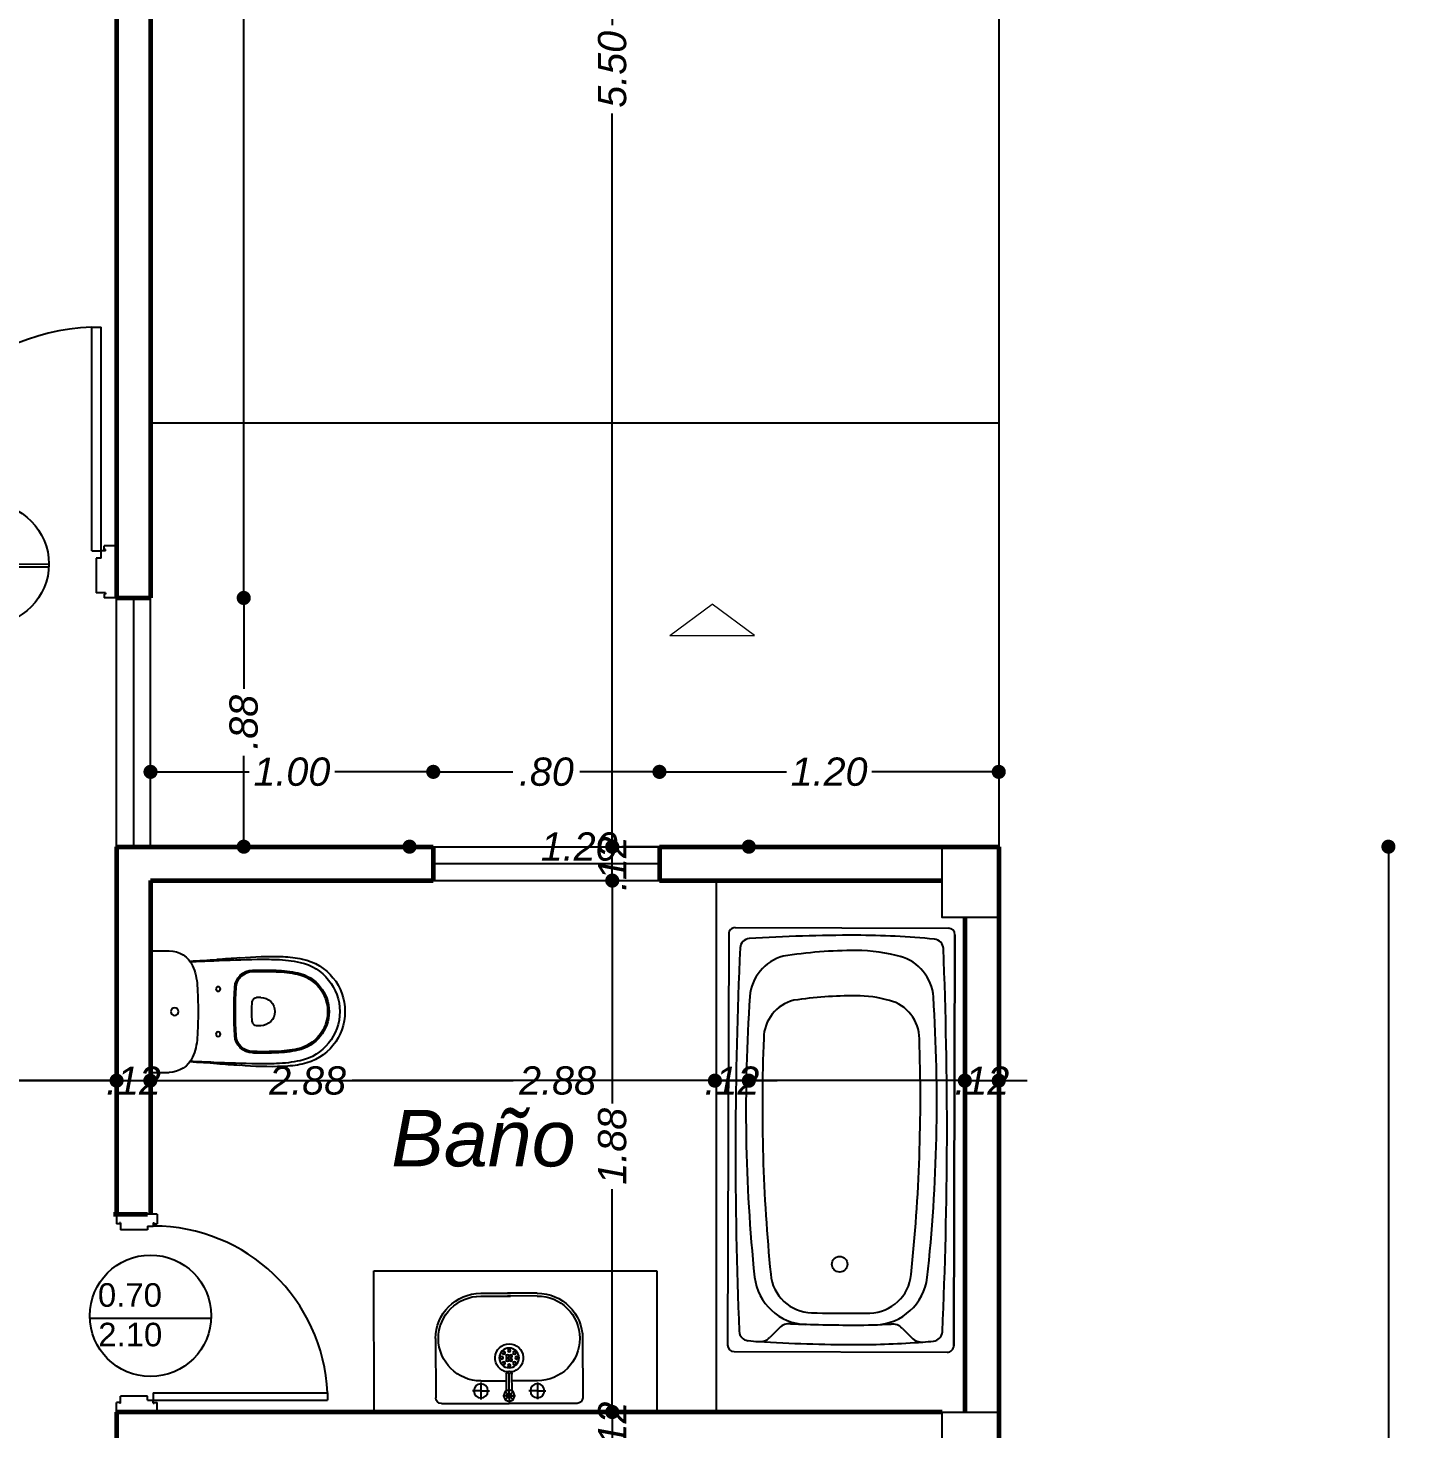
# Model space of a CAD drawing. Header units: metres. Extents: x 539 to 782, y 164 to 633.
# Drawn here: x 715.143 to 720.02, y 362.016 to 366.972 of the extents above; entities that cross this region are included whole.
import ezdxf
from ezdxf.enums import TextEntityAlignment as Align

# ---------------------------------------------------------------- set-up
doc = ezdxf.new("R2010")
doc.units = ezdxf.units.M
doc.header["$PDMODE"] = 35
for name, color, linetype in [('ALUMINIO', 9, 'Continuous'), ('Artefactos', 30, 'Continuous'), ('COLUMNAS', 6, 'Continuous'), ('PISOS', 251, 'Continuous'), ('PUERTAS', 16, 'Continuous'), ('TEXTO', 134, 'Continuous')]:
    doc.layers.add(name, color=color, linetype=linetype)
for name, color, linetype, lineweight in [('auxiliares', 251, 'Continuous', 20), ('cota', 1, 'Continuous', 15), ('MURO', 4, 'Continuous', 60), ('ventanas', 2, 'Continuous', 25)]:
    doc.layers.add(name, color=color, linetype=linetype, lineweight=lineweight)
doc.styles.add('ARIAL', font='ariali.ttf')
doc.styles.add('STYLE1', font='ariali.ttf')
doc.styles.add('texto', font='arial.ttf')
doc.dimstyles.new('C_50', dxfattribs={"dimscale": 0.5, "dimtxt": 0.2, "dimasz": 0.1, "dimexe": 0.1, "dimexo": 0.1, "dimgap": 0.05, "dimtad": 0, "dimzin": 4, "dimdsep": 46, "dimtxsty": 'ARIAL', "dimblk": 'DOT', "dimcen": 0.09, "dimse1": 1, "dimse2": 1, "dimclrd": 1, "dimclre": 1, "dimclrt": 2, "dimadec": 0, "dimazin": 0, "dimtfac": 1, "dimtix": 1, "dimtmove": 2, "dimatfit": 3, "dimfxl": 1, "dimtolj": 1, "dimtzin": 0, "dimarcsym": 0})

# ---------------------------------------------------------------- blocks, each defined once
blk = doc.blocks.new('INO')
for p, q in [((-0.05, 0.3905), (-0.05, 0.3757)), ((0.05, 0.3905), (0.05, 0.3757)), ((-0.215, 0.006), (-0.215, 0.067)), ((-0.215, 0.003), (-0.215, 0.064)), ((0.215, 0.006), (0.215, 0.067)), ((0.215, 0.003), (0.215, 0.064)), ((0, 0), (-0.209, 0)), ((0, 0), (0.209, 0))]:
    blk.add_line(p, q)
for centre, radius in [((-0.08, 0.24), 0.008), ((0.08, 0.24), 0.008), ((0, 0.086), 0.0135)]:
    blk.add_circle(centre, radius)
for centre, radius, start, end in [((0, 0.4985), 0.19, 90, 168.1162), ((0, 0.492), 0.178, 90, 167.7106), ((0, 0.4985), 0.19, 11.8838, 90), ((0, 0.492), 0.178, 12.2894, 90), ((0, 0.492), 0.14, 90, 167.7106), ((0, 0.492), 0.135, 90, 167.7106), ((0, 0.492), 0.14, 12.2894, 90), ((0, 0.492), 0.135, 12.2894, 90), ((0.2055, 0.4553), 0.4, 168.1162, 177.9759), ((0.2658, 0.4341), 0.45, 167.7106, 178.4657), ((0.2658, 0.4341), 0.412, 167.7106, 178.4657), ((0.2658, 0.4341), 0.407, 167.7106, 178.4657), ((-0.2658, 0.4341), 0.407, 1.5343, 12.2894), ((-0.2658, 0.4341), 0.412, 1.5343, 12.2894), ((-0.2658, 0.4341), 0.45, 1.5343, 12.2894), ((-0.2055, 0.4553), 0.4, 2.0241, 11.8838), ((1.005, 0.427), 1.2, 177.9759, 185.3183), ((1.115, 0.398), 1.3, 177.8769, 180.8943), ((-1.115, 0.398), 1.3, 359.1057, 2.1231), ((-1.005, 0.427), 1.2, 354.6817, 2.0241), ((1.115, 0.398), 1.262, 177.8769, 180.8943), ((1.115, 0.398), 1.257, 177.8769, 180.8943), ((0, 0.3905), 0.05, 360, 180), ((-1.115, 0.398), 1.257, 359.1057, 2.1231), ((-1.115, 0.398), 1.262, 359.1057, 2.1231), ((5.3143, 0.4748), 5.5, 181.0116, 182.6085), ((5.3143, 0.4748), 5.462, 181.0116, 181.1837), ((-0.0815, 0.3633), 0.065, 181.1837, 266.7423), ((5.3143, 0.4748), 5.457, 181.0116, 181.1837), ((-0.0815, 0.3633), 0.06, 181.1837, 266.7423), ((-0.035, 0.3757), 0.015, 180, 262.9459), ((0, 0.6585), 0.3, 262.9459, 277.0541), ((0.035, 0.3757), 0.015, 277.0541, 0), ((0.0815, 0.3633), 0.06, 273.2577, 358.8163), ((0.0815, 0.3633), 0.065, 273.2577, 358.8163), ((-5.3143, 0.4748), 5.457, 358.8163, 358.9884), ((-5.3143, 0.4748), 5.462, 358.8163, 358.9884), ((-5.3143, 0.4748), 5.5, 357.3915, 358.9884), ((-4.6749, -0.0505), 4.5, 3.6445, 4.6693), ((0, 1.796), 1.5, 266.7423, 273.2577), ((0, 1.796), 1.495, 266.7423, 273.2577), ((4.6749, -0.0505), 4.5, 175.3307, 176.3555), ((14.7915, 1.0927), 15, 183.27608, 183.64309), ((14.807, 0.8488), 15, 182.38527, 182.70469), ((-14.807, 0.8488), 15, 357.29531, 357.61473), ((-14.7915, 1.0927), 15, 356.35691, 356.72392), ((-0.125, 0.067), 0.09, 114.0152, 180), ((-0.0802, -0.0335), 0.2, 93.5384, 114.0151), ((0, -1.331), 1.5, 90, 93.5384), ((0, -1.331), 1.5, 86.4616, 90), ((0.0802, -0.0335), 0.2, 65.9849, 86.4616), ((0.125, 0.067), 0.09, 360, 65.9848), ((-0.209, 0.006), 0.006, 180, 270), ((0.209, 0.006), 0.006, 270, 0)]:
    blk.add_arc(centre, radius, start, end)
blk = doc.blocks.new('LAVAMANO SIMPLE')
for p, q in [((-0.0212, 0.3465), (-0.1697, 0.198)), ((0.198, 0.3394), (0.2727, 0.2647)), ((0.2051, 0.3465), (0.2797, 0.2718)), ((0.3394, 0.198), (0.2647, 0.2727)), ((0.3465, 0.2051), (0.2718, 0.2797)), ((-0.1697, 0.1697), (0, 0)), ((-0.0392, 0.1022), (-0.0604, 0.1234)), ((-0.018, 0.1234), (-0.0604, 0.081)), ((-0.018, 0.1234), (-0.0604, 0.081)), ((-0.0392, 0.1022), (-0.0604, 0.1234)), ((-0.0392, 0.1022), (-0.018, 0.081)), ((-0.0392, 0.1022), (-0.018, 0.081)), ((-0.0141, 0.1273), (0.0495, 0.0636)), ((0.0239, 0.038), (0.0664, 0.0805)), ((0.0255, 0.0255), (0.0735, 0.0735)), ((0.038, 0.0239), (0.0805, 0.0664)), ((0.0735, 0.0735), (0.0735, 0.0835)), ((0.0735, 0.0735), (0.0835, 0.0735)), ((0.011, 0.0195), (-0.001, 0.0195)), ((0.1697, -0.1697), (0, 0)), ((0.0134, 0.0255), (0.005, 0.0339)), ((0.0134, 0.0134), (0.005, 0.005)), ((0.0134, 0.0255), (0.011, 0.0195)), ((0.011, 0.0195), (0.0134, 0.0134)), ((0.0195, 0.028), (0.0134, 0.0255)), ((0.0134, 0.0134), (0.0195, 0.011)), ((0.0195, 0.0399), (0.0195, 0.028)), ((0.0255, 0.0255), (0.0195, 0.028)), ((0.0195, 0.011), (0.0255, 0.0134)), ((0.0195, 0.011), (0.0195, -0.001)), ((0.028, 0.0195), (0.0255, 0.0255)), ((0.0255, 0.0134), (0.028, 0.0195)), ((0.0255, 0.0134), (0.0339, 0.005)), ((0.0399, 0.0195), (0.028, 0.0195)), ((0.1273, -0.0141), (0.0636, 0.0495)), ((0.1234, -0.018), (0.081, -0.0604)), ((0.1022, -0.0392), (0.081, -0.018)), ((0.1022, -0.0392), (0.1234, -0.0604)), ((0.3465, -0.0212), (0.198, -0.1697))]:
    blk.add_line(p, q)
blk.add_lwpolyline([(0.0195, -0.001), (0.005, 0.005), (-0.001, 0.0195), (0.005, 0.0339), (0.0195, 0.0399), (0.0339, 0.0339), (0.0399, 0.0195), (0.0339, 0.005)], close=True)
for centre, radius in [((0.1138, 0.1138), 0.035), ((-0.0392, 0.1022), 0.025), ((-0.0392, 0.1022), 0.025), ((0.0876, 0.1138), 0.005), ((0.0952, 0.1324), 0.005), ((0.0952, 0.0952), 0.005), ((0.1051, 0.1138), 0.005), ((0.1138, 0.1401), 0.005), ((0.1138, 0.1226), 0.005), ((0.1138, 0.1051), 0.005), ((0.1226, 0.1138), 0.005), ((0.1324, 0.1324), 0.005), ((0.1324, 0.0952), 0.005), ((0.1401, 0.1138), 0.005), ((0.1138, 0.0876), 0.005), ((0.0195, 0.0195), 0.00277), ((0.1022, -0.0392), 0.025)]:
    blk.add_circle(centre, radius)
for centre, radius, start, end in [((0.0919, 0.2333), 0.15, 45, 225), ((0.0919, 0.2333), 0.16, 45, 135), ((0.2333, 0.0919), 0.16, 315, 45), ((-0.1556, 0.1838), 0.02, 135, 225), ((0.1138, 0.1138), 0.05, 232.6168, 217.3832), ((0.2333, 0.0919), 0.15, 225, 45), ((0.0735, 0.0735), 0.01, 314.9997, 135.0006), ((0.1838, -0.1556), 0.02, 225, 315)]:
    blk.add_arc(centre, radius, start, end)
blk = doc.blocks.new('A$C076A185D')
for p, q in [((0.023, 1.5), (0.777, 1.5)), ((0.023, 1.5), (0.777, 1.5)), ((0, 1.477), (0, 0.023)), ((0.8, 0.023), (0.8, 1.477)), ((0.8, 1.477), (0.8, 0.023)), ((0.1834, 0.0846), (0.149, 0.0501)), ((0.6166, 0.0846), (0.651, 0.0501)), ((0.023, 0), (0.777, 0))]:
    blk.add_line(p, q)
blk.add_circle((0.3956, 0.31), 0.0275)
for centre, radius, start, end in [((0.023, 1.477), 0.023, 90, 180), ((0.777, 1.477), 0.023, 0, 90), ((0.0756, 1.4263), 0.035, 95.3107, 177.3341), ((0.45, -4.0691), 5.5431, 89.9995, 93.9062), ((0.45, -1.526), 3, 84.6834, 90), ((0.7244, 1.4263), 0.035, 2.6659, 84.6893), ((15.7604, 0.75), 15.7344, 177.53071, 182.46929), ((0.2349, 1.2447), 0.16, 105.1577, 175.7394), ((0.4496, -0.1668), 1.5868, 89.9873, 99.3038), ((0.45, 0.82), 0.6, 74.3273, 90), ((0.565, 1.2447), 0.16, 4.2606, 74.8423), ((-14.9604, 0.75), 15.7344, 357.53071, 2.46929), ((5.8283, 0.8712), 5.7658, 176.16771, 186.0453), ((0.2647, 1.1077), 0.14, 103.8828, 179.6189), ((0.4496, -0.2074), 1.4674, 89.9859, 98.5634), ((0.45, 0.82), 0.44, 74.3273, 90), ((0.5353, 1.1077), 0.14, 0.3811, 76.1172), ((-5.0283, 0.8712), 5.7658, 353.9547, 3.83229), ((6.1033, 0.8836), 5.9828, 177.84458, 185.84856), ((-5.3033, 0.8836), 5.9828, 354.15144, 2.15542), ((0.2833, 0.2862), 0.19, 186.7215, 267.8868), ((0.301, 0.2877), 0.15, 185.2236, 268.4476), ((0.499, 0.2877), 0.15, 271.5524, 354.7764), ((0.5167, 0.2862), 0.19, 272.1132, 353.2785), ((0.2187, 0.0492), 0.05, 86.3291, 135), ((0.45, 16.4325), 16.2955, 269.46189, 270.00001), ((0.45, 2.095), 1.958, 270, 271.5524), ((0.5813, 0.0492), 0.05, 45, 93.6709), ((0.0756, 0.0737), 0.035, 182.6659, 264.6893), ((0.1136, 0.0855), 0.05, 265.4037, 315), ((0.45, 6.4329), 6.3379, 267.93809, 270.00018), ((0.45, 2.095), 2, 270, 273.6709), ((0.6864, 0.0855), 0.05, 225, 274.5963), ((0.7244, 0.0737), 0.035, 275.3107, 357.3341), ((0.023, 0.023), 0.023, 180, 270), ((0.35, 3.026), 3, 264.6893, 265.4037), ((0.45, 6.0349), 6.0089, 266.75279, 270.00033), ((0.45, 3.026), 3, 270, 274.5963), ((0.45, 3.026), 3, 274.5963, 275.3166), ((0.777, 0.023), 0.023, 270, 0)]:
    blk.add_arc(centre, radius, start, end)
blk = doc.blocks.new('Flecha cub')
for p, q in [((740.074, 369.9044), (740.224, 370.0146)), ((740.374, 369.9044), (740.224, 370.0146)), ((740.074, 369.9044), (740.374, 369.9044))]:
    blk.add_line(p, q)
blk = doc.blocks.new('p 4')
for p, q in [((-0.0782, 0.852), (-0.0484, 0.852)), ((-0.0782, 0.1485), (-0.0782, 0.852)), ((-0.0484, 0.1485), (-0.0484, 0.852)), ((-0.8003, 0.1641), (-0.7612, 0.1641)), ((-0.8003, 0.1641), (-0.8003, 0)), ((-0.7651, 0.1524), (-0.7612, 0.1524)), ((-0.7651, 0.1485), (-0.7651, 0.1524)), ((-0.7651, 0.1485), (-0.7519, 0.1485)), ((-0.7612, 0.1524), (-0.7612, 0.1641)), ((-0.7519, 0.1251), (-0.7519, 0.1485)), ((-0.0782, 0.1485), (-0.0484, 0.1485)), ((-0.0352, 0.1485), (-0.0484, 0.1485)), ((-0.0484, 0.1251), (-0.0484, 0.1485)), ((-0.0391, 0.1524), (-0.0391, 0.1641)), ((0, 0.1641), (-0.0391, 0.1641)), ((-0.0352, 0.1524), (-0.0391, 0.1524)), ((-0.0352, 0.1485), (-0.0352, 0.1524)), ((0, 0.1641), (0, 0)), ((-0.7519, 0.1251), (-0.7363, 0.1251)), ((-0.7363, 0.1251), (-0.7363, 0.0156)), ((-0.0484, 0.1251), (-0.064, 0.1251)), ((-0.064, 0.1251), (-0.064, 0.0156)), ((-0.7651, 0.0156), (-0.7651, 0.0117)), ((-0.7651, 0.0156), (-0.7363, 0.0156)), ((-0.7651, 0.0117), (-0.7612, 0.0117)), ((-0.7612, 0.0117), (-0.7612, 0)), ((-0.0352, 0.0156), (-0.064, 0.0156)), ((-0.0391, 0.0117), (-0.0391, 0)), ((-0.0352, 0.0117), (-0.0391, 0.0117)), ((0, 0), (-0.0391, 0)), ((-0.0352, 0.0156), (-0.0352, 0.0117)), ((-0.8003, 0), (-0.7612, 0))]:
    blk.add_line(p, q)
blk.add_arc((-0.0472, 0.148), 0.7047, 92.5192, 179.9609)
blk = doc.blocks.new('A$C56FC5E38')
at = {"ltscale": 0.02}
for p, q in [((0, 0.2147), (0.4294, 0.2147)), ((0, 0.2047), (0.4294, 0.2047))]:
    blk.add_line(p, q, dxfattribs=at)
blk.add_circle((0.2147, 0.2147), 0.2147, dxfattribs=at)
at = {"style": 'texto'}
for s, p in [('0.90', (0.2147, 0.2466)), ('2.10', (0.2147, 0.1067))]:
    blk.add_text(s, height=0.08331, dxfattribs=at).set_placement(p, align=Align.CENTER)
blk = doc.blocks.new('_Dot')
at = {"color": 0, "linetype": 'ByBlock', "lineweight": -2}
blk.add_line((-0.5, 0), (-1, 0), dxfattribs=at)
at = {"color": 0, "linetype": 'ByBlock', "const_width": 0.5}
blk.add_lwpolyline([(-0.25, 0, 1), (0.25, 0, 1)], format="xyb", close=True, dxfattribs=at)
blk = doc.blocks.new('*D104')
at = {"layer": 'Defpoints', "color": 0, "transparency": 16777216}
for p in [(717.2093, 364.0762), (717.2093, 364.0762), (717.2093, 363.9562)]:
    blk.add_point(p, dxfattribs=at)
at = {"layer": 'MURO', "color": 1, "lineweight": -2, "transparency": 16777216}
for p, q in [((717.2093, 364.1262), (717.2093, 364.1762)), ((717.2093, 363.9562), (717.2093, 364.0762)), ((717.2093, 363.9062), (717.2093, 363.8562))]:
    blk.add_line(p, q, dxfattribs=at)
at = {"layer": 'MURO', "color": 1, "lineweight": -2, "transparency": 16777216, "xscale": 0.05, "yscale": 0.05, "zscale": 0.05}
for p, rotation in [((717.2093, 364.0762), 270), ((717.2093, 363.9562), 90)]:
    blk.add_blockref('_Dot', p, dxfattribs=dict(at, rotation=rotation))
at = {"layer": 'MURO', "color": 2, "transparency": 16777216, "insert": (717.2093, 364.0162), "char_height": 0.1, "attachment_point": 5, "rotation": 90, "style": 'ARIAL'}
blk.add_mtext('\\A1;.12', dxfattribs=at)
blk = doc.blocks.new('*D116')
at = {"layer": 'cota', "color": 1, "lineweight": -2, "transparency": 16777216}
for p, q in [((719.9544, 364.0262), (719.9544, 360.7294)), ((719.9544, 357.1262), (719.9544, 360.4231))]:
    blk.add_line(p, q, dxfattribs=at)
at = {"layer": 'Defpoints', "color": 0, "transparency": 16777216}
for p in [(719.0762, 364.0762), (718.5762, 357.0762), (719.9544, 357.0762)]:
    blk.add_point(p, dxfattribs=at)
at = {"layer": 'cota', "color": 1, "lineweight": -2, "transparency": 16777216, "xscale": 0.05, "yscale": 0.05, "zscale": 0.05}
for p, rotation in [((719.9544, 364.0762), 90), ((719.9544, 357.0762), 270)]:
    blk.add_blockref('_Dot', p, dxfattribs=dict(at, rotation=rotation))
at = {"layer": 'cota', "color": 2, "transparency": 16777216, "insert": (719.9544, 360.5762), "char_height": 0.1, "attachment_point": 5, "rotation": 90, "style": 'ARIAL'}
blk.add_mtext('\\A1;7.00', dxfattribs=at)
blk = doc.blocks.new('*D138')
at = {"layer": 'cota', "color": 1, "lineweight": -2, "transparency": 16777216}
for p, q in [((717.2093, 369.5262), (717.2093, 366.983)), ((717.2093, 364.1262), (717.2093, 366.6695))]:
    blk.add_line(p, q, dxfattribs=at)
at = {"layer": 'Defpoints', "color": 0, "transparency": 16777216}
for p in [(716.9681, 369.5762), (717.2093, 369.5762), (716.9681, 364.0762)]:
    blk.add_point(p, dxfattribs=at)
at = {"layer": 'cota', "color": 1, "lineweight": -2, "transparency": 16777216, "xscale": 0.05, "yscale": 0.05, "zscale": 0.05}
for p, rotation in [((717.2093, 369.5762), 90), ((717.2093, 364.0762), 270)]:
    blk.add_blockref('_Dot', p, dxfattribs=dict(at, rotation=rotation))
at = {"layer": 'cota', "color": 2, "transparency": 16777216, "insert": (717.2093, 366.8262), "char_height": 0.1, "attachment_point": 5, "rotation": 90, "style": 'ARIAL'}
blk.add_mtext('\\A1;5.50', dxfattribs=at)
blk = doc.blocks.new('*D189')
at = {"layer": 'cota', "color": 1, "lineweight": -2, "transparency": 16777216}
for p, q in [((716.1995, 334.6542), (717.4917, 334.6542)), ((719.0995, 334.6542), (717.8073, 334.6542))]:
    blk.add_line(p, q, dxfattribs=at)
at = {"layer": 'Defpoints', "color": 0, "transparency": 16777216}
for p in [(719.1495, 365.4109), (716.1495, 334.6588), (719.1495, 334.6542)]:
    blk.add_point(p, dxfattribs=at)
at = {"layer": 'cota', "color": 1, "lineweight": -2, "transparency": 16777216, "xscale": 0.05, "yscale": 0.05, "zscale": 0.05, "rotation": 180}
blk.add_blockref('_Dot', (716.1495, 334.6542), dxfattribs=at)
at = {"layer": 'cota', "color": 1, "lineweight": -2, "transparency": 16777216, "xscale": 0.05, "yscale": 0.05, "zscale": 0.05}
blk.add_blockref('_Dot', (719.1495, 334.6542), dxfattribs=at)
at = {"layer": 'cota', "color": 2, "transparency": 16777216, "insert": (717.6495, 334.6542), "char_height": 0.1, "attachment_point": 5, "style": 'ARIAL'}
blk.add_mtext('\\A1;3.00', dxfattribs=at)
blk = doc.blocks.new('*D331')
at = {"layer": 'cota', "color": 1, "lineweight": -2, "transparency": 16777216}
for p, q in [((715.6262, 364.3409), (715.925, 364.3409)), ((716.5262, 364.3409), (716.2275, 364.3409))]:
    blk.add_line(p, q, dxfattribs=at)
at = {"layer": 'Defpoints', "color": 0, "transparency": 16777216}
for p in [(716.5762, 364.3409), (715.5762, 364.0762), (716.5762, 364.0762)]:
    blk.add_point(p, dxfattribs=at)
at = {"layer": 'cota', "color": 1, "lineweight": -2, "transparency": 16777216, "xscale": 0.05, "yscale": 0.05, "zscale": 0.05, "rotation": 180}
blk.add_blockref('_Dot', (715.5762, 364.3409), dxfattribs=at)
at = {"layer": 'cota', "color": 1, "lineweight": -2, "transparency": 16777216, "xscale": 0.05, "yscale": 0.05, "zscale": 0.05}
blk.add_blockref('_Dot', (716.5762, 364.3409), dxfattribs=at)
at = {"layer": 'cota', "color": 2, "transparency": 16777216, "insert": (716.0762, 364.3409), "char_height": 0.1, "attachment_point": 5, "style": 'ARIAL'}
blk.add_mtext('\\A1;1.00', dxfattribs=at)
blk = doc.blocks.new('*D332')
at = {"layer": 'cota', "color": 1, "lineweight": -2, "transparency": 16777216}
for p, q in [((716.6262, 364.3409), (716.8575, 364.3409)), ((717.3262, 364.3409), (717.095, 364.3409))]:
    blk.add_line(p, q, dxfattribs=at)
at = {"layer": 'Defpoints', "color": 0, "transparency": 16777216}
for p in [(717.3762, 364.3409), (716.5762, 364.0762), (717.3762, 364.0762)]:
    blk.add_point(p, dxfattribs=at)
at = {"layer": 'cota', "color": 1, "lineweight": -2, "transparency": 16777216, "xscale": 0.05, "yscale": 0.05, "zscale": 0.05, "rotation": 180}
blk.add_blockref('_Dot', (716.5762, 364.3409), dxfattribs=at)
at = {"layer": 'cota', "color": 1, "lineweight": -2, "transparency": 16777216, "xscale": 0.05, "yscale": 0.05, "zscale": 0.05}
blk.add_blockref('_Dot', (717.3762, 364.3409), dxfattribs=at)
at = {"layer": 'cota', "color": 2, "transparency": 16777216, "insert": (716.9762, 364.3409), "char_height": 0.1, "attachment_point": 5, "style": 'ARIAL'}
blk.add_mtext('\\A1;.80', dxfattribs=at)
blk = doc.blocks.new('*D333')
at = {"layer": 'cota', "color": 1, "lineweight": -2, "transparency": 16777216}
for p, q in [((717.4262, 364.3409), (717.825, 364.3409)), ((718.5262, 364.3409), (718.1275, 364.3409))]:
    blk.add_line(p, q, dxfattribs=at)
at = {"layer": 'Defpoints', "color": 0, "transparency": 16777216}
for p in [(718.5762, 364.3409), (718.5762, 364.3409), (717.3762, 364.0762)]:
    blk.add_point(p, dxfattribs=at)
at = {"layer": 'cota', "color": 1, "lineweight": -2, "transparency": 16777216, "xscale": 0.05, "yscale": 0.05, "zscale": 0.05, "rotation": 180}
blk.add_blockref('_Dot', (717.3762, 364.3409), dxfattribs=at)
at = {"layer": 'cota', "color": 1, "lineweight": -2, "transparency": 16777216, "xscale": 0.05, "yscale": 0.05, "zscale": 0.05}
blk.add_blockref('_Dot', (718.5762, 364.3409), dxfattribs=at)
at = {"layer": 'cota', "color": 2, "transparency": 16777216, "insert": (717.9762, 364.3409), "char_height": 0.1, "attachment_point": 5, "style": 'ARIAL'}
blk.add_mtext('\\A1;1.20', dxfattribs=at)
blk = doc.blocks.new('*D334')
at = {"layer": 'cota', "color": 1, "lineweight": -2, "transparency": 16777216}
for p, q in [((715.9059, 364.9062), (715.9059, 364.6349)), ((715.9059, 364.1262), (715.9059, 364.3976))]:
    blk.add_line(p, q, dxfattribs=at)
at = {"layer": 'Defpoints', "color": 0, "transparency": 16777216}
for p in [(715.5762, 364.9562), (715.9059, 364.9562), (715.5762, 364.0762)]:
    blk.add_point(p, dxfattribs=at)
at = {"layer": 'cota', "color": 1, "lineweight": -2, "transparency": 16777216, "xscale": 0.05, "yscale": 0.05, "zscale": 0.05}
for p, rotation in [((715.9059, 364.9562), 90), ((715.9059, 364.0762), 270)]:
    blk.add_blockref('_Dot', p, dxfattribs=dict(at, rotation=rotation))
at = {"layer": 'cota', "color": 2, "transparency": 16777216, "insert": (715.9059, 364.5162), "char_height": 0.1, "attachment_point": 5, "rotation": 90, "style": 'ARIAL'}
blk.add_mtext('\\A1;.88', dxfattribs=at)
blk = doc.blocks.new('*D335')
at = {"layer": 'cota', "color": 1, "lineweight": -2, "transparency": 16777216}
for p, q in [((715.9059, 369.5262), (715.9059, 367.4244)), ((715.9059, 365.0062), (715.9059, 367.1081))]:
    blk.add_line(p, q, dxfattribs=at)
at = {"layer": 'Defpoints', "color": 0, "transparency": 16777216}
for p in [(715.5762, 369.5762), (715.9059, 369.5762), (715.5762, 364.9562)]:
    blk.add_point(p, dxfattribs=at)
at = {"layer": 'cota', "color": 1, "lineweight": -2, "transparency": 16777216, "xscale": 0.05, "yscale": 0.05, "zscale": 0.05}
for p, rotation in [((715.9059, 369.5762), 90), ((715.9059, 364.9562), 270)]:
    blk.add_blockref('_Dot', p, dxfattribs=dict(at, rotation=rotation))
at = {"layer": 'cota', "color": 2, "transparency": 16777216, "insert": (715.9059, 367.2662), "char_height": 0.1, "attachment_point": 5, "rotation": 90, "style": 'ARIAL'}
blk.add_mtext('\\A1;4.62', dxfattribs=at)
blk = doc.blocks.new('*D437')
at = {"layer": 'cota', "color": 1, "lineweight": -2, "transparency": 16777216}
for p, q in [((714.5462, 363.2485), (714.8573, 363.2485)), ((715.4062, 363.2485), (715.0951, 363.2485))]:
    blk.add_line(p, q, dxfattribs=at)
at = {"layer": 'Defpoints', "color": 0, "transparency": 16777216}
for p in [(715.4562, 363.2485), (715.4562, 363.2485), (714.4962, 363.188)]:
    blk.add_point(p, dxfattribs=at)
at = {"layer": 'cota', "color": 1, "lineweight": -2, "transparency": 16777216, "xscale": 0.05, "yscale": 0.05, "zscale": 0.05, "rotation": 180}
blk.add_blockref('_Dot', (714.4962, 363.2485), dxfattribs=at)
at = {"layer": 'cota', "color": 1, "lineweight": -2, "transparency": 16777216, "xscale": 0.05, "yscale": 0.05, "zscale": 0.05}
blk.add_blockref('_Dot', (715.4562, 363.2485), dxfattribs=at)
at = {"layer": 'cota', "color": 2, "transparency": 16777216, "insert": (714.9762, 363.2485), "char_height": 0.1, "attachment_point": 5, "style": 'ARIAL'}
blk.add_mtext('\\A1;.96', dxfattribs=at)
blk = doc.blocks.new('*D438')
at = {"layer": 'cota', "color": 1, "lineweight": -2, "transparency": 16777216}
for p, q in [((715.4062, 363.2485), (715.3562, 363.2485)), ((715.4562, 363.2485), (715.5755, 363.2485)), ((715.6255, 363.2485), (715.6755, 363.2485))]:
    blk.add_line(p, q, dxfattribs=at)
at = {"layer": 'Defpoints', "color": 0, "transparency": 16777216}
for p in [(715.4562, 363.2485), (715.5755, 363.2485), (715.5755, 363.2485)]:
    blk.add_point(p, dxfattribs=at)
at = {"layer": 'cota', "color": 1, "lineweight": -2, "transparency": 16777216, "xscale": 0.05, "yscale": 0.05, "zscale": 0.05}
blk.add_blockref('_Dot', (715.4562, 363.2485), dxfattribs=at)
at = {"layer": 'cota', "color": 1, "lineweight": -2, "transparency": 16777216, "xscale": 0.05, "yscale": 0.05, "zscale": 0.05, "rotation": 180}
blk.add_blockref('_Dot', (715.5755, 363.2485), dxfattribs=at)
at = {"layer": 'cota', "color": 2, "transparency": 16777216, "insert": (715.5159, 363.2485), "char_height": 0.1, "attachment_point": 5, "style": 'ARIAL'}
blk.add_mtext('\\A1;.12', dxfattribs=at)
blk = doc.blocks.new('*D439')
at = {"layer": 'cota', "color": 1, "lineweight": -2, "transparency": 16777216}
for p, q in [((715.6255, 363.2485), (716.8584, 363.2485)), ((718.4062, 363.2485), (717.1733, 363.2485))]:
    blk.add_line(p, q, dxfattribs=at)
at = {"layer": 'Defpoints', "color": 0, "transparency": 16777216}
for p in [(715.5755, 363.2485), (718.4562, 363.2485), (718.4562, 363.2485)]:
    blk.add_point(p, dxfattribs=at)
at = {"layer": 'cota', "color": 1, "lineweight": -2, "transparency": 16777216, "xscale": 0.05, "yscale": 0.05, "zscale": 0.05, "rotation": 180}
blk.add_blockref('_Dot', (715.5755, 363.2485), dxfattribs=at)
at = {"layer": 'cota', "color": 1, "lineweight": -2, "transparency": 16777216, "xscale": 0.05, "yscale": 0.05, "zscale": 0.05}
blk.add_blockref('_Dot', (718.4562, 363.2485), dxfattribs=at)
at = {"layer": 'cota', "color": 2, "transparency": 16777216, "insert": (717.0159, 363.2485), "char_height": 0.1, "attachment_point": 5, "style": 'ARIAL'}
blk.add_mtext('\\A1;2.88', dxfattribs=at)
blk = doc.blocks.new('*D440')
at = {"layer": 'cota', "color": 1, "lineweight": -2, "transparency": 16777216}
for p, q in [((718.4062, 363.2485), (718.3562, 363.2485)), ((718.4562, 363.2485), (718.5762, 363.2485)), ((718.6262, 363.2485), (718.6762, 363.2485))]:
    blk.add_line(p, q, dxfattribs=at)
at = {"layer": 'Defpoints', "color": 0, "transparency": 16777216}
for p in [(718.4562, 363.2485), (718.5762, 363.2485), (718.5762, 363.2485)]:
    blk.add_point(p, dxfattribs=at)
at = {"layer": 'cota', "color": 1, "lineweight": -2, "transparency": 16777216, "xscale": 0.05, "yscale": 0.05, "zscale": 0.05}
blk.add_blockref('_Dot', (718.4562, 363.2485), dxfattribs=at)
at = {"layer": 'cota', "color": 1, "lineweight": -2, "transparency": 16777216, "xscale": 0.05, "yscale": 0.05, "zscale": 0.05, "rotation": 180}
blk.add_blockref('_Dot', (718.5762, 363.2485), dxfattribs=at)
at = {"layer": 'cota', "color": 2, "transparency": 16777216, "insert": (718.5162, 363.2485), "char_height": 0.1, "attachment_point": 5, "style": 'ARIAL'}
blk.add_mtext('\\A1;.12', dxfattribs=at)
blk = doc.blocks.new('*D443')
at = {"layer": 'cota', "color": 1, "lineweight": -2, "transparency": 16777216}
for p, q in [((717.2093, 363.9062), (717.2093, 363.1674)), ((717.2093, 362.1262), (717.2093, 362.865))]:
    blk.add_line(p, q, dxfattribs=at)
at = {"layer": 'Defpoints', "color": 0, "transparency": 16777216}
for p in [(717.3762, 363.9562), (717.2093, 362.0762), (717.3762, 362.0762)]:
    blk.add_point(p, dxfattribs=at)
at = {"layer": 'cota', "color": 1, "lineweight": -2, "transparency": 16777216, "xscale": 0.05, "yscale": 0.05, "zscale": 0.05}
for p, rotation in [((717.2093, 363.9562), 90), ((717.2093, 362.0762), 270)]:
    blk.add_blockref('_Dot', p, dxfattribs=dict(at, rotation=rotation))
at = {"layer": 'cota', "color": 2, "transparency": 16777216, "insert": (717.2093, 363.0162), "char_height": 0.1, "attachment_point": 5, "rotation": 90, "style": 'ARIAL'}
blk.add_mtext('\\A1;1.88', dxfattribs=at)
blk = doc.blocks.new('*D444')
at = {"layer": 'cota', "color": 1, "lineweight": -2, "transparency": 16777216}
for p, q in [((717.2093, 362.1262), (717.2093, 362.1762)), ((717.2093, 362.0762), (717.2093, 361.9562)), ((717.2093, 361.9062), (717.2093, 361.8562))]:
    blk.add_line(p, q, dxfattribs=at)
at = {"layer": 'Defpoints', "color": 0, "transparency": 16777216}
for p in [(717.3762, 362.0762), (717.2093, 361.9562), (717.2093, 361.9562)]:
    blk.add_point(p, dxfattribs=at)
at = {"layer": 'cota', "color": 1, "lineweight": -2, "transparency": 16777216, "xscale": 0.05, "yscale": 0.05, "zscale": 0.05}
for p, rotation in [((717.2093, 362.0762), 270), ((717.2093, 361.9562), 90)]:
    blk.add_blockref('_Dot', p, dxfattribs=dict(at, rotation=rotation))
at = {"layer": 'cota', "color": 2, "transparency": 16777216, "insert": (717.2093, 362.0162), "char_height": 0.1, "attachment_point": 5, "rotation": 90, "style": 'ARIAL'}
blk.add_mtext('\\A1;.12', dxfattribs=at)
blk = doc.blocks.new('*D597')
at = {"layer": 'cota', "color": 1, "lineweight": -2, "transparency": 16777216}
for p, q in [((716.5423, 364.0762), (716.941, 364.0762)), ((717.6423, 364.0762), (717.2435, 364.0762))]:
    blk.add_line(p, q, dxfattribs=at)
at = {"layer": 'Defpoints', "color": 0, "transparency": 16777216}
for p in [(716.4923, 438.3734), (717.6923, 364.0762), (717.6923, 364.0762)]:
    blk.add_point(p, dxfattribs=at)
at = {"layer": 'cota', "color": 1, "lineweight": -2, "transparency": 16777216, "xscale": 0.05, "yscale": 0.05, "zscale": 0.05, "rotation": 180}
blk.add_blockref('_Dot', (716.4923, 364.0762), dxfattribs=at)
at = {"layer": 'cota', "color": 1, "lineweight": -2, "transparency": 16777216, "xscale": 0.05, "yscale": 0.05, "zscale": 0.05}
blk.add_blockref('_Dot', (717.6923, 364.0762), dxfattribs=at)
at = {"layer": 'cota', "color": 2, "transparency": 16777216, "insert": (717.0923, 364.0762), "char_height": 0.1, "attachment_point": 5, "style": 'ARIAL'}
blk.add_mtext('\\A1;1.20', dxfattribs=at)
blk = doc.blocks.new('*D608')
at = {"layer": 'cota', "color": 1, "lineweight": -2, "transparency": 16777216}
for p, q in [((714.7415, 363.2485), (715.9745, 363.2485)), ((717.5223, 363.2485), (716.2893, 363.2485))]:
    blk.add_line(p, q, dxfattribs=at)
at = {"layer": 'Defpoints', "color": 0, "transparency": 16777216}
for p in [(714.6915, 363.2485), (717.5723, 363.2485), (717.5723, 363.2485)]:
    blk.add_point(p, dxfattribs=at)
at = {"layer": 'cota', "color": 1, "lineweight": -2, "transparency": 16777216, "xscale": 0.05, "yscale": 0.05, "zscale": 0.05, "rotation": 180}
blk.add_blockref('_Dot', (714.6915, 363.2485), dxfattribs=at)
at = {"layer": 'cota', "color": 1, "lineweight": -2, "transparency": 16777216, "xscale": 0.05, "yscale": 0.05, "zscale": 0.05}
blk.add_blockref('_Dot', (717.5723, 363.2485), dxfattribs=at)
at = {"layer": 'cota', "color": 2, "transparency": 16777216, "insert": (716.1319, 363.2485), "char_height": 0.1, "attachment_point": 5, "style": 'ARIAL'}
blk.add_mtext('\\A1;2.88', dxfattribs=at)
blk = doc.blocks.new('*D609')
at = {"layer": 'cota', "color": 1, "lineweight": -2, "transparency": 16777216}
for p, q in [((717.5223, 363.2485), (717.4723, 363.2485)), ((717.5723, 363.2485), (717.6923, 363.2485)), ((717.7423, 363.2485), (717.7923, 363.2485))]:
    blk.add_line(p, q, dxfattribs=at)
at = {"layer": 'Defpoints', "color": 0, "transparency": 16777216}
for p in [(717.5723, 363.2485), (717.6923, 363.2485), (717.6923, 363.2485)]:
    blk.add_point(p, dxfattribs=at)
at = {"layer": 'cota', "color": 1, "lineweight": -2, "transparency": 16777216, "xscale": 0.05, "yscale": 0.05, "zscale": 0.05}
blk.add_blockref('_Dot', (717.5723, 363.2485), dxfattribs=at)
at = {"layer": 'cota', "color": 1, "lineweight": -2, "transparency": 16777216, "xscale": 0.05, "yscale": 0.05, "zscale": 0.05, "rotation": 180}
blk.add_blockref('_Dot', (717.6923, 363.2485), dxfattribs=at)
at = {"layer": 'cota', "color": 2, "transparency": 16777216, "insert": (717.6323, 363.2485), "char_height": 0.1, "attachment_point": 5, "style": 'ARIAL'}
blk.add_mtext('\\A1;.12', dxfattribs=at)

msp = doc.modelspace()

# ---------------------------------------------------------------- linework, layer by layer
at = {"layer": 'ALUMINIO'}
for p, q in [((715.5162, 364.9562), (715.5162, 364.0762)), ((716.5762, 364.0162), (717.3762, 364.0162))]:
    msp.add_line(p, q, dxfattribs=at)
at = {"layer": 'Artefactos'}
for p, q in [((717.5762, 363.9562), (717.5762, 362.0762)), ((716.3673, 362.0762), (716.3664, 362.5762)), ((716.3664, 362.5762), (717.3664, 362.5762)), ((717.3664, 362.5762), (717.3664, 362.0762))]:
    msp.add_line(p, q, dxfattribs=at)
at = {"layer": 'COLUMNAS'}
for points in [[(718.3762, 364.0762), (718.5762, 364.0762), (718.5762, 363.8262), (718.3762, 363.8262), (718.3762, 364.0762)], [(718.3762, 362.0762), (718.5762, 362.0762), (718.5762, 361.8262), (718.3762, 361.8262), (718.3762, 362.0762)]]:
    msp.add_lwpolyline(points, dxfattribs=at)
at = {"layer": 'MURO'}
for p, q in [((715.5762, 369.5762), (715.5762, 364.9562)), ((715.4562, 369.3262), (715.4562, 364.9562)), ((715.4562, 364.9562), (715.5762, 364.9562)), ((715.4562, 364.0762), (716.5762, 364.0762)), ((715.4562, 364.0762), (715.4562, 363.9562)), ((716.5762, 364.0762), (716.5762, 363.9562)), ((717.3762, 364.0762), (717.3762, 363.9562)), ((717.3762, 364.0762), (718.5762, 364.0762)), ((718.5762, 364.0762), (718.5762, 362.0762)), ((715.4562, 363.9562), (715.4562, 362.7765)), ((715.5762, 363.9562), (716.5762, 363.9562)), ((715.5762, 363.9562), (715.5762, 362.7765)), ((717.3762, 363.9562), (718.3762, 363.9562)), ((718.4562, 363.8262), (718.4562, 362.0762)), ((715.4457, 362.7765), (715.5657, 362.7765)), ((718.3762, 362.0762), (715.4562, 362.0762)), ((715.4562, 362.0762), (715.4562, 361.9562)), ((718.5762, 362.0762), (718.5762, 359.5762))]:
    msp.add_line(p, q, dxfattribs=at)
at = {"layer": 'PISOS'}
for p, q in [((718.5762, 374.0762), (718.5762, 357.0762)), ((715.5762, 365.5762), (718.5762, 365.5762))]:
    msp.add_line(p, q, dxfattribs=at)
at = {"layer": 'PUERTAS', "ltscale": 0.02}
msp.add_circle((715.5762, 362.4167), 0.2147, dxfattribs=at)
at = {"layer": 'TEXTO'}
msp.add_line((715.7909, 362.4067), (715.3618, 362.4067), dxfattribs=at)
at = {"layer": 'ventanas'}
for p, q in [((715.4562, 364.0762), (715.4562, 364.9562)), ((715.5762, 364.0762), (715.5762, 364.9562)), ((716.5762, 364.0762), (717.3762, 364.0762)), ((716.5762, 363.9562), (717.3762, 363.9562))]:
    msp.add_line(p, q, dxfattribs=at)

# ---------------------------------------------------------------- block references
at = {"layer": 'Artefactos', "rotation": 359.8462884791397}
msp.add_blockref('A$C076A185D', (717.6172, 362.29), dxfattribs=at)
at = {"layer": 'Artefactos', "xscale": -1}
for name, p, rotation in [('INO', (715.5755, 363.4929), 270), ('LAVAMANO SIMPLE', (716.8448, 362.1065), 315.1076694404949)]:
    msp.add_blockref(name, p, dxfattribs=dict(at, rotation=rotation))
at = {"layer": 'auxiliares'}
msp.add_blockref('Flecha cub', (-22.6615, -5.081), dxfattribs=at)
at = {"layer": 'PUERTAS'}
for p, xscale, yscale, zscale, rotation in [((715.4562, 364.9562), 1.124603647976073, 1.124603647976073, 1.124603647976073, 1.167912180793384e-07), ((715.4562, 362.0762), 0.8750223536967496, 0.8750223536967496, 0.8750223536967496, 269.9999997588998)]:
    msp.add_blockref('p 4', p, dxfattribs=dict(at, xscale=xscale, yscale=yscale, zscale=zscale, rotation=rotation))
at = {"layer": 'TEXTO', "ltscale": 0.02, "rotation": 359.9885969923311}
msp.add_blockref('A$C56FC5E38', (714.7876, 364.8616), dxfattribs=at)

# ---------------------------------------------------------------- texts
at = {"layer": 'TEXTO', "style": 'STYLE1'}
msp.add_text('Baño', height=0.2, rotation=360, dxfattribs=at).set_placement((716.4274, 362.9452))
at = {"layer": 'TEXTO', "color": 1, "style": 'texto'}
for s, p in [('0.70', (715.3901, 362.4487)), ('2.10', (715.3913, 362.3087))]:
    msp.add_text(s, height=0.08331, rotation=359.9886, dxfattribs=at).set_placement(p)

# ---------------------------------------------------------------- dimensions: what is measured, and where the dimension line sits
at = {"layer": 'cota'}
for base, p1, p2, picture, middle in [((717.6923, 364.0762), (716.4923, 438.3734), (717.6923, 364.0762), '*D597', (717.0923, 364.0762)), ((719.1495, 334.6542), (716.1495, 334.6588), (719.1495, 365.4109), '*D189', (717.6495, 334.6542)), ((716.5762, 364.3409), (715.5762, 364.0762), (716.5762, 364.0762), '*D331', (716.0762, 364.3409)), ((717.3762, 364.3409), (716.5762, 364.0762), (717.3762, 364.0762), '*D332', (716.9762, 364.3409)), ((718.5762, 364.3409), (717.3762, 364.0762), (718.5762, 364.3409), '*D333', (717.9762, 364.3409)), ((715.4562, 363.2485), (714.4962, 363.188), (715.4562, 363.2485), '*D437', (714.9762, 363.2485)), ((717.5723, 363.2485), (714.6915, 363.2485), (717.5723, 363.2485), '*D608', (716.1319, 363.2485)), ((715.5755, 363.2485), (715.4562, 363.2485), (715.5755, 363.2485), '*D438', (715.5159, 363.2485)), ((718.4562, 363.2485), (715.5755, 363.2485), (718.4562, 363.2485), '*D439', (717.0159, 363.2485)), ((717.6923, 363.2485), (717.5723, 363.2485), (717.6923, 363.2485), '*D609', (717.6323, 363.2485)), ((718.5762, 363.2485), (718.4562, 363.2485), (718.5762, 363.2485), '*D440', (718.5162, 363.2485))]:
    dim = msp.add_linear_dim(base=base, p1=p1, p2=p2, dimstyle='C_50', dxfattribs=at)
    dim.commit()
    dim.dimension.update_dxf_attribs({"geometry": picture, "text_midpoint": middle})
for base, p1, p2, picture, middle in [((715.9059, 369.5762), (715.5762, 364.9562), (715.5762, 369.5762), '*D335', (715.9059, 367.2662)), ((717.2093, 369.5762), (716.9681, 364.0762), (716.9681, 369.5762), '*D138', (717.2093, 366.8262)), ((715.9059, 364.9562), (715.5762, 364.0762), (715.5762, 364.9562), '*D334', (715.9059, 364.5162)), ((719.9544, 357.0762), (719.0762, 364.0762), (718.5762, 357.0762), '*D116', (719.9544, 360.5762)), ((717.2093, 362.0762), (717.3762, 363.9562), (717.3762, 362.0762), '*D443', (717.2093, 363.0162)), ((717.2093, 361.9562), (717.3762, 362.0762), (717.2093, 361.9562), '*D444', (717.2093, 362.0162))]:
    dim = msp.add_linear_dim(base=base, p1=p1, p2=p2, angle=90, dimstyle='C_50', dxfattribs=at)
    dim.commit()
    dim.dimension.update_dxf_attribs({"geometry": picture, "text_midpoint": middle})
at = {"layer": 'MURO'}
dim = msp.add_linear_dim(base=(717.2093, 364.0762), p1=(717.2093, 363.9562), p2=(717.2093, 364.0762), angle=90, dimstyle='C_50', dxfattribs=at)
dim.commit()
dim.dimension.update_dxf_attribs({"geometry": '*D104', "text_midpoint": (717.2093, 364.0162)})

doc.saveas('drawing.dxf')
